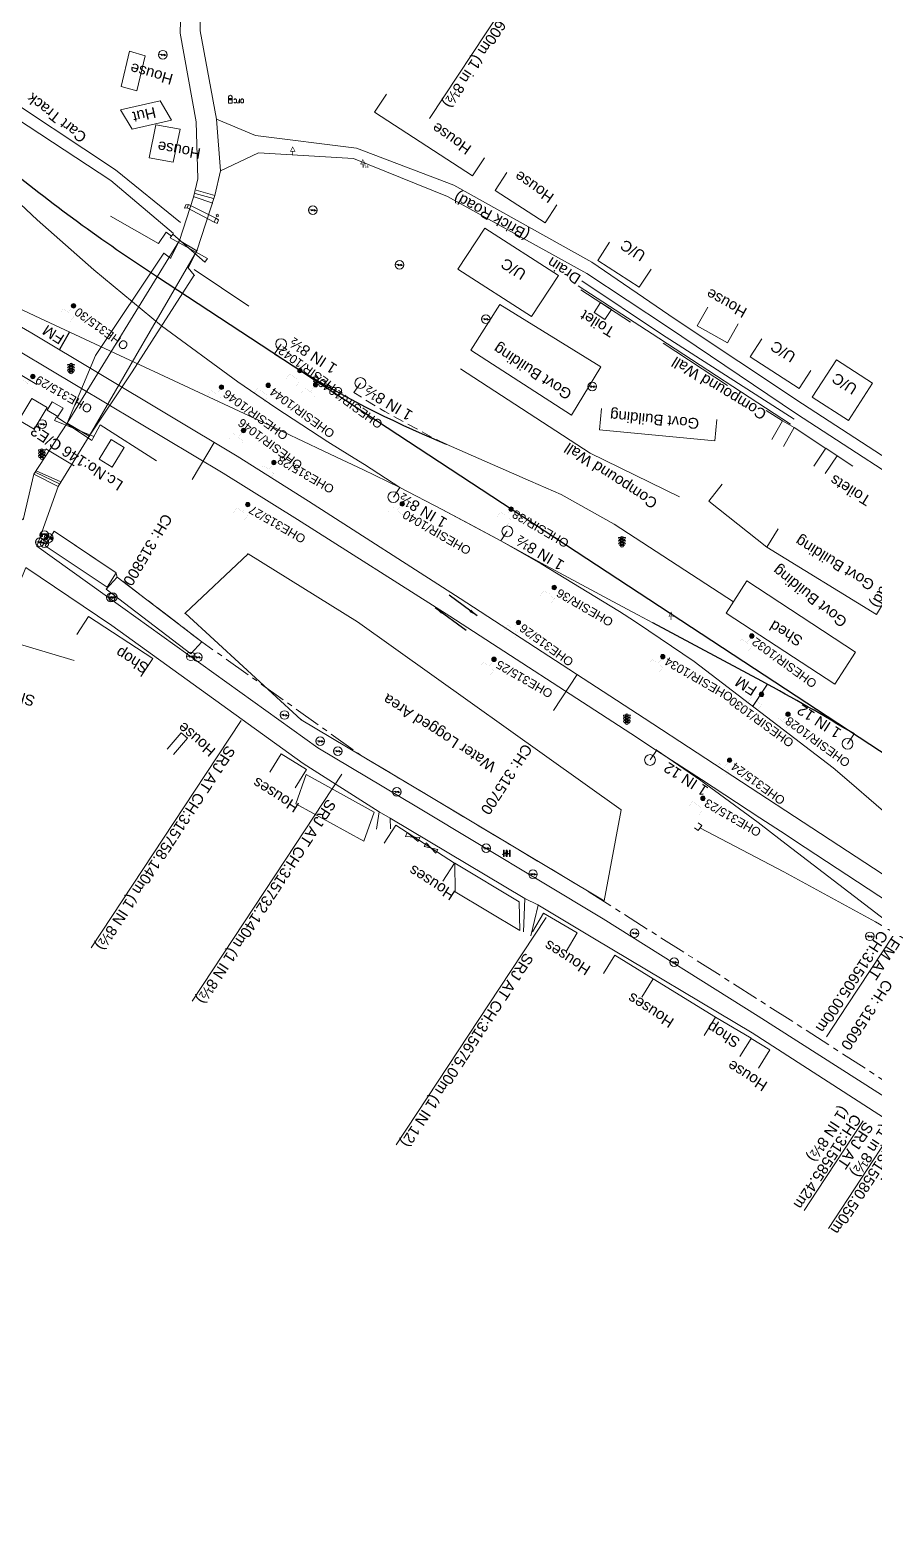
# Model space of a CAD drawing. Header units: metres. Extents: x 628572 to 633121, y 3388024 to 3391117.
# Drawn here: x 631977.8 to 632173.8, y 3388808.9 to 3389155.5 of the extents above; entities that cross this region are included whole.
import ezdxf
from ezdxf.enums import TextEntityAlignment as Align

# ---------------------------------------------------------------- set-up
doc = ezdxf.new("R2010")
doc.units = ezdxf.units.M
doc.header["$MEASUREMENT"] = 0
doc.linetypes.add('CENTER', pattern=[2, 1.25, -0.25, 0.25, -0.25])
doc.linetypes.add('DASHED', pattern=[0.75, 0.5, -0.25])
for name, color, linetype, lineweight in [('Arch', 7, 'Continuous', 0), ('BUILDING_UNDER_CONS', 251, 'Continuous', 0), ('Cart Track', 34, 'Continuous', 0), ('Commercial Building Pucca', 251, 'Continuous', 0), ('Compound Wall', 251, 'Continuous', 0), ('COMPOUND_WALL', 8, 'Continuous', 0), ('DRAIN_TOP', 5, 'Continuous', 0), ('Electric Pole', 251, 'Continuous', 0), ('Exg track', 7, 'Continuous', 0), ('Existing Chainage', 7, 'Continuous', 0), ('Existing IR Track', 143, 'Continuous', 0), ('Existing Railway Boundary', 7, 'CENTER', 0), ('flow direction', 7, 'Continuous', 0), ('Gate', 251, 'Continuous', 0), ('Govt buliding', 251, 'Continuous', 0), ('Grill', 251, 'Continuous', 0), ('Hut', 251, 'Continuous', 0), ('Ofc Pillar', 7, 'Continuous', 0), ('OHE MAST', 8, 'Continuous', 0), ('Pavers', 7, 'Continuous', 0), ('Religious_Place', 251, 'Continuous', 0), ('Residential Building Pucca', 251, 'Continuous', 0), ('Residential Building Semipucca', 251, 'Continuous', 0), ('RESIDENTIAL_BL_PUC', 251, 'Continuous', 0), ('RESIDENTIAL_BL_SEMI', 251, 'Continuous', 0), ('SH.NOS', 8, 'Continuous', 0), ('Shed', 251, 'Continuous', 0), ('Sign Board', 251, 'Continuous', 0), ('SIGN_BOARD', 251, 'Continuous', 0), ("SIRHIND STN SRJ's", 251, 'Continuous', 0), ('Subroad Edge', 34, 'Continuous', 0), ('Telephone_Pole', 8, 'Continuous', 0), ('Text', 251, 'Continuous', 0), ('Transformer', 251, 'Continuous', 0), ('Water Logged Area', 5, 'Continuous', 0)]:
    doc.layers.add(name, color=color, linetype=linetype, lineweight=lineweight)
doc.layers.add('IR PROPOSALS', color=190, linetype='Continuous')
doc.styles.add('CUT-FILL', font='cut-fill.shx', dxfattribs={"height": 2})
doc.styles.add('notes', font='romans.shx', dxfattribs={"height": 2})
doc.styles.get("Standard").update_dxf_attribs({"font": 'arial.ttf'})
doc.styles.add('Style-Arial', font='arial.ttf')
doc.styles.add('Text', font='arial.ttf', dxfattribs={"height": 2})
doc.dimstyles.new('ISO-25', dxfattribs={"dimtxt": 2.5, "dimasz": 2.5, "dimexe": 1.25, "dimexo": 0.625, "dimtad": 1, "dimtxsty": 'Standard', "dimcen": 2.5, "dimadec": 0, "dimazin": 0, "dimtfac": 1, "dimtmove": 0, "dimatfit": 3, "dimfxl": 1, "dimarcsym": 0})

# ---------------------------------------------------------------- blocks, each defined once
blk = doc.blocks.new('GT')
at = {"layer": 'Gate'}
for p, q in [((-0.5, -0.5), (-0.5, 0.5)), ((-0.5, 0.5), (0.5, -0.5)), ((0.5, 0.5), (0.5, -0.5))]:
    blk.add_line(p, q, dxfattribs=at)
at = {"layer": 'Gate', "flags": 128}
blk.add_lwpolyline([(0.5, 0.5), (-0.5, -0.5)], dxfattribs=at)
blk = doc.blocks.new('TSB')
at = {"const_width": 0.132, "flags": 128}
blk.add_lwpolyline([(-0.51, 0.84), (0.54, 0.84), (0, 1.85), (-0.51, 0.84)], close=True, dxfattribs=at)
at = {"const_width": 0.142, "flags": 128}
blk.add_lwpolyline([(0, 0.84), (0, 0)], dxfattribs=at)
blk = doc.blocks.new('TSB15')
at = {"layer": 'SH.NOS', "const_width": 0.132, "flags": 128}
blk.add_lwpolyline([(-0.46, 0.79), (0.59, 0.79), (0.05, 1.8), (-0.46, 0.79)], close=True, dxfattribs=at)
at = {"layer": 'SH.NOS', "const_width": 0.142, "flags": 128}
blk.add_lwpolyline([(0.05, 0.79), (0.05, -0.05)], dxfattribs=at)
at = {"layer": 'SH.NOS', "insert": (-0.11, 0.93), "char_height": 0.2, "attachment_point": 7, "line_spacing_factor": 0.6, "style": 'CUT-FILL'}
blk.add_mtext('15', dxfattribs=at)
blk = doc.blocks.new('TRF')
blk.add_hatch(color=256).paths.add_polyline_path([(-0.18, -0.39), (0.02, 0.04), (-0.98, -0.29), (0.38, 0.42), (0.22, -0.04), (0.98, 0.09)])
for p, q in [((-0.69, 0.72), (-0.69, -0.72)), ((-0.52, 0.72), (-0.69, 0.72)), ((-0.52, -0.72), (-0.52, 0.72)), ((0, 0.72), (0, -0.72)), ((0.17, 0.72), (0, 0.72)), ((0.17, -0.72), (0.17, 0.72)), ((0.7, 0.72), (0.7, -0.72)), ((0.87, 0.72), (0.7, 0.72)), ((0.87, -0.72), (0.87, 0.72)), ((-0.69, -0.72), (-0.52, -0.72)), ((0, -0.72), (0.17, -0.72)), ((0.7, -0.72), (0.87, -0.72))]:
    blk.add_line(p, q)
at = {"flags": 128}
blk.add_lwpolyline([(0.22, -0.04), (0.38, 0.42), (-0.98, -0.29), (0.02, 0.04), (-0.18, -0.39), (0.98, 0.09), (0.22, -0.04)], close=True, dxfattribs=at)
blk = doc.blocks.new('TP')
at = {"layer": 'Telephone_Pole'}
blk.add_hatch(color=8, dxfattribs=at).paths.add_polyline_path([(0.49, 0.08, -0.516403), (0.5, 0.04, 0.157799), (0.42, -0.19, 0.257253), (0.43, -0.21), (0.7, -0.4, 0.297943), (0.73, -0.4, 0.213635), (0.94, -0.09, 0.292624), (0.86, 0.1, 0.314672), (-0.86, 0.1, 0.297888), (-0.94, -0.1, 0.205841), (-0.73, -0.4, 0.297943), (-0.7, -0.4), (-0.43, -0.21, 0.257253), (-0.42, -0.19, 0.155164), (-0.5, 0.04, -0.510878), (-0.49, 0.08, -0.167449)])
at = {"layer": 'Telephone_Pole', "color": 8}
for p, q in [((-0.7, -0.4), (-0.43, -0.21)), ((0.7, -0.4), (0.43, -0.21))]:
    blk.add_line(p, q, dxfattribs=at)
blk.add_circle((0, 0), 1.03, dxfattribs=at)
for centre, radius, start, end in [((0.01, -1.13), 1.5, 55.3659, 125.2353), ((-0.48, 0.05), 0.0243, 109.2181, 217.464), ((-0.82, -0.21), 0.402, 2.1844, 37.464), ((0.01, -1.34), 1.5, 71.1943, 109.2181), ((0.82, -0.21), 0.402, 141.9464, 177.8156), ((0.48, 0.06), 0.0243, 321.9464, 71.1943), ((0.75, -0.06), 0.194, 350.1231, 55.3659), ((-0.44, -0.19), 0.0258, 304.4776, 2.1844), ((0.44, -0.19), 0.0258, 177.8156, 235.5224), ((0.72, -0.38), 0.0258, 235.5224, 301.8866), ((0.49, -0.01), 0.462, 301.8866, 350.1231)]:
    blk.add_arc(centre, radius, start, end, dxfattribs=at)
for p in [(-0.44, -0.22), (0.44, -0.22)]:
    blk.add_point(p, dxfattribs=at)
blk = doc.blocks.new('SIG')
for color, points in [(1, [(-0.22, 0.42, 0.180295), (-0.01, 0.33, -0.00255), (0.01, 0.33, -0.00255), (0.02, 0.33, 0.180295), (0.23, 0.42, -0.002654), (0.25, 0.44, 0.184495), (0.33, 0.65, 1.000001), (-0.32, 0.65, 0.184495), (-0.24, 0.44, -0.002654)]), (2, [(0.23, -0.23, -0.002654), (0.25, -0.21, 0.184495), (0.33, 0.01, 1.000001), (-0.32, 0.01, 0.184495), (-0.24, -0.21, -0.002654), (-0.22, -0.23, 0.180295), (-0.01, -0.32, -0.00255), (0.01, -0.32, -0.00255), (0.02, -0.32, 0.180295)]), (3, [(0.23, -0.88, -0.002654), (0.25, -0.86, 0.184495), (0.33, -0.64, 1.000001), (-0.32, -0.64, 0.184495), (-0.24, -0.86, -0.002654), (-0.22, -0.88, 0.395599)])]:
    blk.add_hatch(color=color).paths.add_polyline_path(points)
for p, q in [((-0.31, 0.98), (-0.32, -0.9)), ((0.33, -0.9), (0.32, 0.98))]:
    blk.add_line(p, q)
at = {"flags": 128}
for points in [[(-0.31, 0.98), (-0.81, 0.98, 0.198758), (-0.42, 0.41, 0.003814), (-0.31, 0.39)], [(-0.31, 0.33), (-0.81, 0.33, 0.198758), (-0.42, -0.23, 0.003727), (-0.32, -0.26)], [(0.32, 0.98), (0.82, 0.98, -0.198758), (0.44, 0.41, -0.003814), (0.32, 0.39)], [(0.32, 0.33), (0.82, 0.33, -0.198758), (0.44, -0.23, -0.003727), (0.33, -0.26)], [(-0.32, -0.32), (-0.81, -0.32, 0.198758), (-0.42, -0.88, 0.003639), (-0.32, -0.9)], [(0.33, -0.32), (0.82, -0.32, -0.198758), (0.44, -0.88, -0.003639), (0.33, -0.9)]]:
    blk.add_lwpolyline(points, format="xyb", dxfattribs=at)
for centre, radius, start, end in [((0.01, 0.91), 0.324, 12.4049, 167.5951), ((0.01, 0.81), 0.357, 27.7578, 152.2422), ((0.01, -0.9), 0.324, 181.4572, 358.5428)]:
    blk.add_arc(centre, radius, start, end)
blk = doc.blocks.new('OFC')
at = {"ltscale": 5}
for p, q in [((-0.46, 0), (-0.46, 1.23)), ((-0.46, 0), (0.46, 0)), ((0.46, 0), (0.46, 1.23))]:
    blk.add_line(p, q, dxfattribs=at)
at = {"extrusion": (-1, -8.21066e-11, 0), "elevation": 0.34, "flags": 128}
blk.add_lwpolyline([(-1.13, 1.23), (-1.13, 0), (-0.77, 0), (-0.77, 1.23), (-1.13, 1.23)], close=True, dxfattribs=at)
at = {"extrusion": (-2.00765e-10, 1, 0), "elevation": 1.13, "flags": 128}
blk.add_lwpolyline([(-0.38, 1.23), (-0.38, 0), (0.34, 0), (0.34, 1.23), (-0.38, 1.23)], close=True, dxfattribs=at)
at = {"flags": 128}
blk.add_lwpolyline([(0.38, 1.13), (0.38, 0.77), (-0.34, 0.77), (-0.34, 1.13), (0.38, 1.13)], close=True, dxfattribs=at)
at = {"elevation": 1.23, "flags": 128}
blk.add_lwpolyline([(0.38, 0.77), (0.38, 1.13), (-0.34, 1.13), (-0.34, 0.77), (0.38, 0.77)], close=True, dxfattribs=at)
at = {"extrusion": (-8.0306e-11, -1, 0), "elevation": -0.77, "flags": 128}
blk.add_lwpolyline([(-0.34, 1.23), (-0.34, 0), (0.38, 0), (0.38, 1.23), (-0.34, 1.23)], close=True, dxfattribs=at)
at = {"extrusion": (1, -3.28427e-10, 0), "elevation": 0.38, "flags": 128}
blk.add_lwpolyline([(0.77, 1.23), (0.77, 0), (1.13, 0), (1.13, 1.23), (0.77, 1.23)], close=True, dxfattribs=at)
at = {"ltscale": 5}
blk.add_arc((0, 1.36), 0.48, 343.8979, 196.1021, dxfattribs=at)
at = {"ltscale": 5, "style": 'notes'}
blk.add_text('OFC', height=0.246, rotation=0, dxfattribs=at).set_placement((-0.33, 0.84))
at = {"style": 'notes'}
blk.add_text('OFC', height=0.937, rotation=180, dxfattribs=at).set_placement((3.18, 0.99, -359.18))
blk = doc.blocks.new('EP')
blk.add_hatch(color=8).paths.add_polyline_path([(0.31, -0.24), (0.31, 0), (-0.31, -0.19), (-0.31, 0.07), (-0.93, -0.01), (-0.21, 0.16), (-0.21, -0.05), (0.43, 0.15), (0.41, -0.1), (0.94, -0.01)])
at = {"color": 8}
for p, q in [((-0.93, -0.01), (-0.21, 0.16)), ((-0.31, 0.07), (-0.93, -0.01)), ((-0.31, -0.19), (-0.31, 0.07)), ((0.31, 0), (-0.31, -0.19)), ((-0.21, 0.16), (-0.21, -0.05)), ((-0.21, -0.05), (0.43, 0.15)), ((0.31, -0.24), (0.31, 0)), ((0.43, 0.15), (0.41, -0.1)), ((0.94, -0.01), (0.31, -0.24)), ((0.41, -0.1), (0.94, -0.01))]:
    blk.add_line(p, q, dxfattribs=at)
blk.add_circle((0, 0), 1, dxfattribs=at)
blk = doc.blocks.new('OHE MAST')
h = blk.add_hatch(color=256)
edge = h.paths.add_edge_path()
edge.add_arc((0, 0), 0.514, 0, 360)
at = {"const_width": 0.01, "flags": 128}
for points in [[(1.5, 3.5), (1.5, 2), (-1.5, 2), (-1.5, 3.5)], [(0, 2), (0, 0)]]:
    blk.add_lwpolyline(points, dxfattribs=at)
blk.add_circle((0, 0), 0.514)

msp = doc.modelspace()

# ---------------------------------------------------------------- linework, layer by layer
at = {"layer": 'Arch', "flags": 128}
for points in [[(632014.25, 3389114.17), (632013.64, 3389114.08), (632013.95, 3389114.85), (632014.57, 3389114.95), (632014.25, 3389114.17)], [(632021.22, 3389110.54), (632020.57, 3389110.87), (632020.91, 3389111.74), (632021.56, 3389111.4), (632021.22, 3389110.54)], [(632021.42, 3389112.69), (632021.59, 3389112.23), (632021.2, 3389112.06), (632021.03, 3389112.51), (632021.42, 3389112.69)]]:
    msp.add_lwpolyline(points, close=True, dxfattribs=at)
for points in [[(632020.57, 3389110.87), (632014.25, 3389114.17)], [(632014.57, 3389114.95), (632020.91, 3389111.74)], [(631981.43, 3389058.18), (631988.01, 3389054.25)]]:
    msp.add_lwpolyline(points, dxfattribs=at)
at = {"layer": 'BUILDING_UNDER_CONS', "linetype": 'Continuous', "flags": 128}
for points in [[(632100.45, 3389098.45), (632083.38, 3389109.45), (632077.11, 3389099.95), (632094.18, 3389088.95), (632100.45, 3389098.45)], [(632173.38, 3389073.48), (632167.79, 3389064.8), (632159.41, 3389070.17), (632165.01, 3389078.86), (632173.38, 3389073.48)]]:
    msp.add_lwpolyline(points, close=True, dxfattribs=at)
for points in [[(632121.96, 3389099.94), (632119.24, 3389095.74), (632109.62, 3389101.96), (632112.34, 3389106.16)], [(632159.1, 3389076.37), (632156.37, 3389072.18), (632144.99, 3389079.57), (632147.71, 3389083.76)]]:
    msp.add_lwpolyline(points, dxfattribs=at)
at = {"layer": 'Cart Track', "flags": 128}
for points in [[(631968.36, 3389142.34), (631997.61, 3389122.96), (632012.7, 3389110.78)], [(632011.13, 3389108.2), (631996.59, 3389120.51), (631966.47, 3389140.27)]]:
    msp.add_lwpolyline(points, dxfattribs=at)
at = {"layer": 'Commercial Building Pucca', "flags": 128}
for points in [[(631988.65, 3389015.09), (631991.4, 3389019.27), (632006.3, 3389009.46), (632003.55, 3389005.28)], [(632119.86, 3388930.82), (632122.47, 3388935.08), (632136.94, 3388926.21), (632134.32, 3388921.94)]]:
    msp.add_lwpolyline(points, dxfattribs=at)
at = {"layer": 'Compound Wall', "flags": 128}
for points in [[(632128.55, 3389047.04), (632107.8, 3389057.21), (632077.7, 3389076.8)], [(631971.7, 3389013.87), (631988.01, 3389009.04)], [(632136.94, 3388926.21), (632145.18, 3388921.34)]]:
    msp.add_lwpolyline(points, dxfattribs=at)
at = {"layer": 'COMPOUND_WALL', "linetype": 'Continuous', "flags": 128}
for points in [[(632105.65, 3389095.11), (632117.23, 3389087.64)], [(632124.77, 3389082.74), (632139.7, 3389072.94)], [(632148.67, 3389067.09), (632152.46, 3389064.67)], [(632155.21, 3389063.12), (632162.54, 3389058.26)], [(632165.16, 3389056.58), (632168.85, 3389054.14)]]:
    msp.add_lwpolyline(points, dxfattribs=at)
at = {"layer": 'DRAIN_TOP', "linetype": 'Continuous', "flags": 128}
for points in [[(632105.93, 3389097.22), (632124.38, 3389084.85), (632155.22, 3389065.12)], [(632105.05, 3389096.03), (632123.75, 3389083.86), (632154.34, 3389063.92)]]:
    msp.add_lwpolyline(points, dxfattribs=at)
at = {"layer": 'Exg track', "const_width": 0.3, "flags": 128}
msp.add_lwpolyline([(631986.96, 3389085.32), (631984.62, 3389081.2)], dxfattribs=at)
at = {"layer": 'Existing Chainage', "color": 7, "linetype": 'Continuous', "lineweight": 13, "flags": 128}
for points in [[(632015.41, 3389051.08), (632020.56, 3389059.66)], [(632099.32, 3388997.38), (632104.78, 3389005.76)]]:
    msp.add_lwpolyline(points, dxfattribs=at)
at = {"layer": 'Existing IR Track', "flags": 128}
for points in [[(632063.68, 3389049.23), (632055.45, 3389054.54), (632052.02, 3389056.65), (632046.97, 3389059.84), (632034.86, 3389067.72), (632026.07, 3389073.73), (632008.35, 3389086.79), (631992.61, 3389099.75), (631979.48, 3389111.41), (631969.11, 3389121.05), (631950.35, 3389138.67), (631945.4, 3389143.29), (631940.56, 3389147.94), (631929.83, 3389158.02), (631918.91, 3389168.18), (631907.89, 3389178.55), (631893.92, 3389192.53)], [(632415.67, 3388802.03), (632398.76, 3388813.13), (632381.75, 3388824.31), (632365.24, 3388835.14), (632348.54, 3388846.1), (632333.19, 3388856.17), (632318.21, 3388865.98), (632301.54, 3388876.92), (632285.38, 3388887.52), (632269.38, 3388898.03), (632253.59, 3388908.4), (632236.39, 3388919.67), (632219.08, 3388931.01), (632204.42, 3388940.53), (632200.5, 3388943.15), (632179.86, 3388956.65), (632157.3, 3388971.47), (632120.36, 3388995.6), (632077.64, 3389023.44), (632042.44, 3389046.05), (632025.91, 3389056.45), (631978.21, 3389085.04), (631958.87, 3389096.19)], [(632208.56, 3388946.56), (632204.59, 3388949.8), (632190.31, 3388961.69), (632186.92, 3388964.58), (632185.15, 3388966.1), (632174.26, 3388975.5), (632167.95, 3388980.94), (632164.23, 3388984.08), (632131.96, 3389008.77), (632121.42, 3389015.93), (632118.09, 3389018.13), (632114.64, 3389020.38), (632096.48, 3389031.47), (632087.07, 3389036.79), (632080.93, 3389040.13), (632073.5, 3389044.12), (632063.68, 3389049.23), (632055.08, 3389053.36), (632050.24, 3389055.64), (632045.83, 3389057.7), (632032.14, 3389064.23), (631980.08, 3389088.54), (631959.7, 3389098.05)], [(632177.34, 3388952.72), (632155.26, 3388967.25), (632153.3, 3388968.52), (632147.24, 3388972.47), (632133.71, 3388981.37), (632123.26, 3388988.16), (632117.26, 3388992.1), (632075.28, 3389019.35), (632039.86, 3389041.81), (632022.64, 3389052.54), (631975.51, 3389080.76)], [(632141.13, 3389022.69), (632113.42, 3389040.71), (632101.1, 3389047.55), (632093.97, 3389050.66), (632074.38, 3389059.26)], [(632122.37, 3389017.74), (632118.87, 3389019.66), (632115.27, 3389021.58), (632096.57, 3389031.65), (632087.06, 3389036.8), (632073.5, 3389044.11)], [(632199.79, 3388932.25), (632195.49, 3388935.15), (632187.85, 3388940.45), (632179.52, 3388946.42), (632175.17, 3388949.65), (632152.31, 3388967.13), (632146.81, 3388971.39), (632133.49, 3388981.17), (632123.15, 3388988.26), (632123.05, 3388988.33)], [(632195.49, 3388935.15), (632187.66, 3388940.18), (632178.74, 3388945.6), (632174.06, 3388948.33), (632152.79, 3388959.93), (632133.31, 3388970.14)]]:
    msp.add_lwpolyline(points, dxfattribs=at)
at = {"layer": 'Existing IR Track', "color": 88, "linetype": 'DASHED', "ltscale": 5, "flags": 128}
msp.add_lwpolyline([(632074.38, 3389059.26), (632071.13, 3389060.88), (632060.16, 3389066.88), (632059.22, 3389067.42), (632052.96, 3389071.24)], dxfattribs=at)
at = {"layer": 'Existing IR Track'}
msp.add_lwpolyline([(632132.04, 3388970.19), (632132.88, 3388969.56), (632133.74, 3388970.72), (632132.9, 3388971.35)], dxfattribs=at)
at = {"layer": 'Existing Railway Boundary', "ltscale": 5, "flags": 128}
msp.add_lwpolyline([(631983.38, 3389039.03), (631997.78, 3389029.42), (631998.05, 3389028.42), (632017.69, 3389013.38), (632054.76, 3388986.91), (632106.63, 3388955.86), (632154.95, 3388925.1), (632230.87, 3388876), (632261.28, 3388857.07), (632290.54, 3388840.27), (632385.66, 3388776.64), (632400.57, 3388766.54), (632397.54, 3388762.12), (632395.54, 3388759.11), (632389.3, 3388750.37), (632386.71, 3388746.97), (632380.08, 3388739.4), (632361.83, 3388715.06), (632365.14, 3388712.58), (632373.83, 3388706.87), (632388.43, 3388697.28), (632403.56, 3388687.34), (632418.79, 3388677.34), (632434.5, 3388667.03), (632450.25, 3388656.7), (632466.79, 3388645.86), (632483.32, 3388635.01), (632501.76, 3388622.91), (632520.25, 3388610.78), (632536.82, 3388599.92), (632553.36, 3388589.08), (632565.85, 3388580.89), (632578.47, 3388572.6), (632596.92, 3388560.53), (632615.49, 3388548.37), (632635.6, 3388535.3), (632652.84, 3388524), (632669.99, 3388512.74), (632686.41, 3388501.99), (632696.81, 3388495.16), (632732.87, 3388550.06), (632815.55, 3388494.31), (632865.83, 3388462.67), (632954.79, 3388408.18), (633025.15, 3388369.9), (633056.73, 3388353.89), (633065.14, 3388349.01), (633088.59, 3388329), (633094.78, 3388323.6)], dxfattribs=at)
at = {"layer": 'Govt buliding', "flags": 128}
for points in [[(632086.89, 3389091.73), (632110.29, 3389077.21), (632103.49, 3389065.98), (632080.15, 3389081.08), (632086.89, 3389091.73)], [(632137.26, 3389065.04), (632136.79, 3389060.06), (632109.97, 3389062.6), (632110.44, 3389067.58)], [(632151.51, 3389039.62), (632148.88, 3389035.37), (632135.39, 3389046.04), (632138.49, 3389049.96)], [(632176.9, 3389023.94), (632174.28, 3389019.68), (632148.88, 3389035.37), (632151.51, 3389039.62)]]:
    msp.add_lwpolyline(points, dxfattribs=at)
for points in [[(631978.77, 3389062.74), (631981.74, 3389067.79), (631978.21, 3389069.91), (631975.22, 3389064.83), (631978.77, 3389062.74)], [(631984.29, 3389065.68), (631985.46, 3389067.61), (631982.96, 3389069.1), (631981.79, 3389067.17), (631984.29, 3389065.68)], [(631993.82, 3389055.81), (631996.6, 3389060.38), (631999.63, 3389058.54), (631996.85, 3389053.97), (631993.82, 3389055.81)]]:
    msp.add_lwpolyline(points, close=True, dxfattribs=at)
at = {"layer": 'Grill', "flags": 128}
for points in [[(632010.63, 3389107.59), (632009.4, 3389108.48), (632007.59, 3389105.88), (631996.48, 3389112.24)], [(632015.87, 3389099.83), (632028.62, 3389091.3)], [(631979.41, 3389073.12), (631966.07, 3389081.09)], [(632007.16, 3389055.4), (631994.09, 3389063.77), (631992.39, 3389060.58)]]:
    msp.add_lwpolyline(points, dxfattribs=at)
at = {"layer": 'Hut', "flags": 128}
msp.add_lwpolyline([(631998.82, 3389136.92), (632007.99, 3389139.02), (632010.67, 3389134.53), (632001.5, 3389132.42), (631998.82, 3389136.92)], close=True, dxfattribs=at)
at = {"layer": 'IR PROPOSALS', "linetype": 'Continuous', "lineweight": 0}
for p, q in [((632034.59, 3389080.26), (632036.08, 3389082.53)), ((632169.09, 3388991.96), (632167.6, 3388989.69))]:
    msp.add_line(p, q, dxfattribs=at)
at = {"layer": 'IR PROPOSALS', "lineweight": 13, "flags": 128}
for points in [[(632070.56, 3389134.91), (632103.49, 3389184.87)], [(632163.15, 3388877.13), (632178.2, 3388899.98)]]:
    msp.add_lwpolyline(points, dxfattribs=at)
at = {"layer": 'IR PROPOSALS'}
for points in [[(631941.15, 3389148.97), (631971.12, 3389124.63, 0.025306), (632007.16, 3389098.27), (632233.48, 3388949.68)], [(632034.59, 3389080.26), (632034.59, 3389080.26, 0.041956), (632068.8, 3389061.7), (632074.38, 3389059.26)], [(632169.09, 3388991.96, 0.013964), (632147.69, 3389004.19), (632122.37, 3389017.74)]]:
    msp.add_lwpolyline(points, format="xyb", dxfattribs=at)
at = {"layer": 'IR PROPOSALS', "const_width": 0.3, "flags": 128}
msp.add_lwpolyline([(632148.92, 3389003.44), (632145.57, 3388998.35)], dxfattribs=at)
at = {"layer": 'IR PROPOSALS', "linetype": 'Continuous', "lineweight": 0}
for centre in [(632036.08, 3389082.53), (632167.6, 3388989.69)]:
    msp.add_circle(centre, 1.25, dxfattribs=at)
at = {"layer": 'Pavers', "flags": 128}
msp.add_lwpolyline([(631991.56, 3389061.13), (631986.44, 3389064.14), (631993.03, 3389079.9), (632008.84, 3389103.64), (632010.44, 3389102.5), (632012.49, 3389106.55), (632016.53, 3389104.22), (632014.52, 3389100.2), (632015.92, 3389098.52), (632001.52, 3389076.1), (631991.56, 3389061.13)], close=True, dxfattribs=at)
at = {"layer": 'Pavers'}
for p in [(632012.49, 3389106.54), (632008.84, 3389103.64), (632016.53, 3389104.22), (632010.44, 3389102.5), (632014.52, 3389100.2), (632015.92, 3389098.52), (631993.03, 3389079.9), (632001.52, 3389076.1), (631986.44, 3389064.14), (631991.55, 3389061.13)]:
    msp.add_point(p, dxfattribs=at)
at = {"layer": 'Religious_Place', "flags": 128}
for points in [[(631995.72, 3389026.03), (631981.32, 3389035.64), (631983.38, 3389039.03), (631997.78, 3389029.42), (631995.72, 3389026.03)], [(632017.69, 3389013.38), (632015.14, 3389010.56), (631995.49, 3389025.6), (631998.05, 3389028.42), (632017.69, 3389013.38)]]:
    msp.add_lwpolyline(points, close=True, dxfattribs=at)
at = {"layer": 'Residential Building Pucca', "flags": 128}
for points in [[(632004.51, 3389149.47), (632002.6, 3389141.36), (631998.94, 3389142.38), (632000.87, 3389150.54), (632004.51, 3389149.47)], [(632041.92, 3388982.51), (632057.69, 3388973.81), (632055.26, 3388967.03), (632039.49, 3388975.74), (632041.92, 3388982.51)], [(632076.41, 3388961.93), (632091.38, 3388952.97), (632091.53, 3388946.29), (632076.52, 3388955.27), (632076.41, 3388961.93)]]:
    msp.add_lwpolyline(points, close=True, dxfattribs=at)
for points in [[(632009.65, 3388988.43), (632012.89, 3388992.24), (632014.32, 3388991.02), (632011.08, 3388987.22)], [(632033.48, 3388983.1), (632036.11, 3388987.35), (632042, 3388983.7), (632039.37, 3388979.45)], [(632060.02, 3388966.57), (632062.73, 3388970.77), (632076.32, 3388961.99), (632073.61, 3388957.79)], [(632094.47, 3388946.02), (632096.99, 3388950.34), (632104.8, 3388945.79), (632102.28, 3388941.47)], [(632110.95, 3388936.32), (632113.58, 3388940.57), (632122.47, 3388935.08), (632119.85, 3388930.82)], [(632142.58, 3388917.01), (632145.24, 3388921.25), (632149.53, 3388918.57), (632146.88, 3388914.33)]]:
    msp.add_lwpolyline(points, dxfattribs=at)
at = {"layer": 'Residential Building Semipucca', "flags": 128}
msp.add_lwpolyline([(632007, 3389133.47), (632012.63, 3389132.46), (632011.06, 3389124.75), (632005.43, 3389125.76), (632007, 3389133.47)], close=True, dxfattribs=at)
at = {"layer": 'RESIDENTIAL_BL_PUC', "linetype": 'Continuous', "flags": 128}
for points in [[(632083.28, 3389125.81), (632080.55, 3389121.62), (632057.8, 3389136.38), (632060.52, 3389140.58)], [(632100.08, 3389114.87), (632097.35, 3389110.68), (632085.79, 3389118.2), (632088.51, 3389122.39)], [(632142.17, 3389087.21), (632139.73, 3389082.84), (632132.71, 3389086.75), (632135.14, 3389091.12)]]:
    msp.add_lwpolyline(points, dxfattribs=at)
msp.add_lwpolyline([(632108.75, 3389089.88), (632110.26, 3389092.17), (632112.77, 3389090.53), (632111.26, 3389088.25), (632108.75, 3389089.88)], close=True, dxfattribs=at)
at = {"layer": 'RESIDENTIAL_BL_SEMI', "linetype": 'Continuous', "flags": 128}
for points in [[(632149.99, 3389060.33), (632152.46, 3389064.68), (632155.21, 3389063.12), (632152.74, 3389058.77)], [(632159.76, 3389054.18), (632162.53, 3389058.34), (632165.15, 3389056.59), (632162.38, 3389052.43)]]:
    msp.add_lwpolyline(points, dxfattribs=at)
at = {"layer": 'Shed', "flags": 128}
msp.add_lwpolyline([(632169.41, 3389010.97), (632164.61, 3389003.5), (632139.42, 3389020.03), (632144.22, 3389027.5), (632169.41, 3389010.97)], close=True, dxfattribs=at)
at = {"layer": "SIRHIND STN SRJ's", "color": 88}
msp.add_line((632052.96, 3389071.24), (632054.49, 3389073.48), dxfattribs=at)
at = {"layer": "SIRHIND STN SRJ's", "color": 7}
for p, q in [((632063.68, 3389049.23), (632062.15, 3389046.99)), ((632087.07, 3389036.79), (632088.6, 3389039.03)), ((632123.26, 3388988.16), (632121.73, 3388985.92))]:
    msp.add_line(p, q, dxfattribs=at)
at = {"layer": "SIRHIND STN SRJ's", "lineweight": 13, "flags": 128}
for points in [[(632026.8, 3388995.06), (632016, 3388978.68), (631992.02, 3388942.31)], [(632050.19, 3388982.63), (632039.39, 3388966.25), (632015.41, 3388929.87)], [(632097.61, 3388949.32), (632086.81, 3388932.94), (632062.83, 3388896.56)], [(632178.24, 3388945.21), (632167.44, 3388928.83), (632162.7, 3388921.64)], [(632171.22, 3388902.11), (632160.42, 3388885.73), (632157.49, 3388881.28)]]:
    msp.add_lwpolyline(points, dxfattribs=at)
at = {"layer": "SIRHIND STN SRJ's", "color": 88}
msp.add_circle((632054.49, 3389073.48), 1.25, dxfattribs=at)
at = {"layer": "SIRHIND STN SRJ's", "color": 7}
for centre in [(632062.15, 3389046.99), (632088.6, 3389039.03), (632121.73, 3388985.92)]:
    msp.add_circle(centre, 1.25, dxfattribs=at)
at = {"layer": 'Subroad Edge', "flags": 128}
for points in [[(631986.44, 3389064.15), (632012.49, 3389106.55), (632015.75, 3389116.63), (632016.76, 3389120.89), (632016.33, 3389134.17), (632012.65, 3389154.73), (632013.16, 3389174.54), (632019.11, 3389219.23), (632021.02, 3389231.54), (632022.66, 3389247.79), (632022.76, 3389249.34), (632022.85, 3389258.36), (632021.83, 3389278.86), (632022.77, 3389294.79)], [(631991.56, 3389061.13), (632016.5, 3389104.18), (632020.67, 3389117.02), (632022.01, 3389122.78), (632021.08, 3389134.73), (632017.28, 3389155.27), (632017.44, 3389173.97), (632023.65, 3389218.16), (632025.85, 3389231.3), (632027.23, 3389247.22), (632026.83, 3389249.72), (632027.42, 3389258.8), (632026.73, 3389278.61), (632026.6, 3389294.12)], [(632261.55, 3389003.27), (632249.71, 3389009.52), (632218.64, 3389028.52), (632192.27, 3389045.82), (632157.13, 3389068.65), (632127.54, 3389088.34), (632108.2, 3389101.56), (632076.18, 3389119.46), (632053.62, 3389128.04), (632030.11, 3389131), (632021.08, 3389134.73)], [(631823.32, 3389134.12), (631867.29, 3389109.5), (631905.09, 3389088.39), (631946.26, 3389062.21), (631976.22, 3389041.69), (631978.7, 3389052.29), (631986.44, 3389064.14)], [(632022.01, 3389122.78), (632030.82, 3389126.92), (632052.91, 3389125.6), (632074.71, 3389116.79), (632107.03, 3389098.92), (632125.78, 3389086.56), (632155.73, 3389066.3), (632189.58, 3389044.33), (632190.8, 3389043.64), (632216.69, 3389026.21), (632248.33, 3389006.94), (632264.03, 3388998.87)], [(632020.4, 3389116.35), (632016.14, 3389117.5)], [(632016.37, 3389118.28), (632020.68, 3389117.02)], [(632015.91, 3389116.71), (632020.24, 3389115.27)], [(631991.55, 3389061.13), (631984.35, 3389049.42), (631979.37, 3389035.56)], [(631978.69, 3389052.28), (631984.36, 3389049.42)], [(631984.61, 3389050.04), (631979.11, 3389052.66)], [(631979.34, 3389053.03), (631984.77, 3389050.59)], [(632203.26, 3388890.38), (632146.85, 3388926.38), (632110.89, 3388949.01), (632067.61, 3388975.04), (632044.59, 3388988.72), (631999.35, 3389021.25), (631979.37, 3389035.56)], [(632200.81, 3388886.85), (632145.47, 3388922.52), (632108.83, 3388944.4), (632095.66, 3388952.28), (632092.64, 3388953.72), (632061.42, 3388972.37), (632058.89, 3388973.85), (632041.18, 3388985.14), (631996.81, 3389017.13), (631976.82, 3389030.65), (631966.13, 3389004.39), (631952.53, 3388963.51), (631938.56, 3388921.53), (631920.69, 3388867.33), (631907.94, 3388829.49)], [(632058.23, 3388969.86), (632058.88, 3388973.85)], [(632061.47, 3388969.95), (632061.42, 3388972.37)], [(632092.35, 3388946.03), (632092.64, 3388953.72)], [(632094.09, 3388945.05), (632095.74, 3388952.22)]]:
    msp.add_lwpolyline(points, dxfattribs=at)
at = {"layer": 'Water Logged Area', "flags": 128}
msp.add_lwpolyline([(632111.05, 3388953.21), (632069.44, 3388978.14), (632040.76, 3388995.27), (632013.78, 3389020.01), (632028.45, 3389033.83), (632053.83, 3389018), (632115, 3388974.34), (632111.05, 3388953.21)], close=True, dxfattribs=at)
at = {"layer": 'Water Logged Area'}
for p in [(632028.36, 3389033.79), (632013.78, 3389020.01), (632053.83, 3389018), (632040.76, 3388995.27), (632069.44, 3388978.14), (632115, 3388974.34), (632111.05, 3388953.21)]:
    msp.add_point(p, dxfattribs=at)

# ---------------------------------------------------------------- block references
at = {"layer": 'Electric Pole'}
for p in [(632008.63, 3389149.74), (632043.47, 3389113.65), (632063.57, 3389100.91), (632083.6, 3389088.33), (632108.33, 3389072.66), (631980.59, 3389063.95), (631980.1, 3389036.54), (631981.15, 3389036.26), (631996.57, 3389023.65), (631997.01, 3389023.76), (632015.1, 3389009.99), (632016.73, 3389009.77), (632036.89, 3388996.37), (632045.15, 3388990.28), (632049.25, 3388987.98), (632062.94, 3388978.54), (632083.7, 3388965.42), (632094.56, 3388959.42), (632118.13, 3388945.69), (632172.76, 3388944.96), (632127.31, 3388938.95)]:
    msp.add_blockref('EP', p, dxfattribs=at)
at = {"layer": 'Gate'}
for p, xscale, zscale, rotation in [((632014.67, 3389104.8), 9.815965871914571, 3.133044186077588, 324.9999999999999), ((631988.05, 3389062.88), 9.811141269108225, 3.132274136966338, 332.0000000000001), ((632066.65, 3388968.04), 3.172637073491435, 1.781189791541439, 338), ((632070.87, 3388965.49), 3.123206685406962, 1.767259654212409, 329.9999999999999)]:
    msp.add_blockref('GT', p, dxfattribs=dict(at, xscale=xscale, zscale=zscale, rotation=rotation))
at = {"layer": 'Ofc Pillar'}
msp.add_blockref('OFC', (632024.3, 3389138.47), dxfattribs=at)
at = {"layer": 'OHE MAST', "color": 2, "rotation": 143.3908318566117}
for p in [(631987.9, 3389091.41), (631978.45, 3389075), (632040.45, 3389076.38), (632022.23, 3389072.52), (632033.1, 3389072.95), (632044.09, 3389073.09), (632027.35, 3389062.45), (632034.41, 3389055.02), (632028.35, 3389045.24), (632064.22, 3389045.41), (632089.47, 3389044.17), (632099.5, 3389025.98), (632091.18, 3389017.88), (632145.36, 3389014.71), (632085.51, 3389009.3), (632124.68, 3389009.91), (632147.62, 3389001.16), (632153.76, 3388996.54), (632140.21, 3388985.85), (632134.01, 3388977.02)]:
    msp.add_blockref('OHE MAST', p, dxfattribs=at)
at = {"layer": 'Sign Board'}
for name, p in [('TSB', (632038.78, 3389126.44)), ('SIG', (631987.31, 3389076.83)), ('SIG', (631980.55, 3389056.96)), ('SIG', (632115.21, 3389036.58)), ('TSB15', (632126.56, 3389018.45)), ('SIG', (632116.36, 3388995.37))]:
    msp.add_blockref(name, p, dxfattribs=at)
at = {"layer": 'SIGN_BOARD', "linetype": 'Continuous'}
msp.add_blockref('TSB', (632055.07, 3389123.51), dxfattribs=at)
at = {"layer": 'Telephone_Pole'}
for p in [(631981.13, 3389038.12), (631982.13, 3389037.48)]:
    msp.add_blockref('TP', p, dxfattribs=at)
at = {"layer": 'Transformer'}
msp.add_blockref('TRF', (632088.37, 3388964.22), dxfattribs=at)

# ---------------------------------------------------------------- texts
at = {"layer": 'Cart Track', "style": 'Text'}
msp.add_text('Cart Track', height=2.5, rotation=142.0795, dxfattribs=at).set_placement((631991.19, 3389131.03))
at = {"layer": 'Existing Chainage', "color": 7, "lineweight": 0, "char_height": 2.5, "attachment_point": 4, "line_spacing_factor": 0.6, "style": 'Style-Arial'}
for s, insert, rotation in [('CH: 315800', (632009.92, 3389042.72), 239.0618), ('CH: 315700', (632093.51, 3388989.23), 236.909), ('CH: 315600', (632177.17, 3388934.51), 236.8039)]:
    msp.add_mtext(s, dxfattribs=dict(at, insert=insert, rotation=rotation))
at = {"layer": 'IR PROPOSALS', "linetype": 'Continuous', "lineweight": 0}
for s, p in [('1 IN 8½', (632049.32, 3389077.51)), ('FM', (632146.79, 3389002.74)), ('1 IN 12', (632166.38, 3388992.82))]:
    msp.add_text(s, height=2.5, rotation=146.8869, dxfattribs=at).set_placement(p)
at = {"layer": 'IR PROPOSALS', "lineweight": 13, "char_height": 2.5, "width": 58.5981, "attachment_point": 4, "rotation": 236.6069, "style": 'Style-Arial'}
for s, insert, line_spacing_factor in [('\\A1;SRJ AT {\\A0;CH:315799.600m (1 in 8½) }', (632104.55, 3389183.94), 0.648), ('\\A1;\\pxsm0.8;SRJ AT {\\A0;\\PCH:315580.550m\\P(1 in 8½) }', (632179.28, 3388899.19), 0.7)]:
    msp.add_mtext(s, dxfattribs=dict(at, insert=insert, line_spacing_factor=line_spacing_factor))
at = {"layer": 'OHE MAST'}
for s, rotation, p in [('OHE315/30', 144, (631989.07, 3389091.13)), ('OHESIR/1042', 144, (632036.4, 3389082.13)), ('OHESIR/1040A', 144, (632044.05, 3389075.83)), ('OHE315/29', 150, (631979.81, 3389075.33)), ('OHESIR/1046', 144, (632023.58, 3389072.08)), ('OHESIR/1044', 144, (632034.4, 3389072.57)), ('OHESIR/1046', 143.3987, (632027.04, 3389065.4)), ('OHE315/28', 150, (632035.98, 3389056.72)), ('OHE315/27', 150, (632029.37, 3389045.15)), ('OHESIR/1040', 150, (632065.06, 3389044.02)), ('OHESIR/38', 150, (632090.48, 3389044.13)), ('OHESIR/36', 150, (632100.77, 3389025.82)), ('OHE315/26', 144, (632092.38, 3389017.71)), ('OHESIR/1032', 144, (632146.35, 3389014.51)), ('OHESIR/1034', 150, (632125.91, 3389009.93)), ('OHE315/25', 150, (632086.73, 3389009.21)), ('OHESIR/1030', 144, (632141, 3389000.73)), ('OHESIR/1028', 144, (632154.08, 3388996.13)), ('OHE315/24', 144, (632141.51, 3388985.55)), ('OHE315/23', 150, (632135.11, 3388977))]:
    msp.add_text(s, height=2, rotation=rotation, dxfattribs=at).set_placement(p, align=Align.RIGHT)
at = {"layer": "SIRHIND STN SRJ's", "color": 7}
for s, rotation, p in [('FM', 147.4107, (631986, 3389084.41)), ('1 IN 8½', 149, (632074.88, 3389041.77)), ('1 IN 8½', 149, (632102.07, 3389031.92)), ('1 IN 12', 147.1114, (632135.46, 3388979.43))]:
    msp.add_text(s, height=2.5, rotation=rotation, dxfattribs=at).set_placement(p)
at = {"layer": "SIRHIND STN SRJ's", "color": 88}
msp.add_text('1 IN 8½', height=2.5, rotation=149, dxfattribs=at).set_placement((632066.88, 3389066.72))
at = {"layer": "SIRHIND STN SRJ's", "lineweight": 13, "char_height": 2.5, "attachment_point": 6, "rotation": 236.763, "style": 'Style-Arial'}
for s, insert, width, line_spacing_factor in [('\\A1;SRJ AT {\\A0;CH:315758.140m (1 IN 8½) }', (631993.61, 3388942.26), 58.1464, 0.648), ('\\A1;SRJ AT {\\A0;CH:315732.140m (1 IN 8½) }', (632017, 3388929.82), 58.1464, 0.648), ('\\A1;\\pxsm0.8,ql;FM AT \\P{\\A0;CH:315605.000m}', (632155.44, 3388911.32), 40.2291, 0.648), ('\\A1;SRJ AT {\\A0;CH:315675.00m (1 IN 12) }', (632064.43, 3388896.52), 55.5282, 0.648), ('\\A1;\\pxsm0.8,ql;SRJ AT \\P{\\A0;CH:315585.42m\\P(1 IN 8½) }', (632139.16, 3388857), 55.5282, 0.7)]:
    msp.add_mtext(s, dxfattribs=dict(at, insert=insert, width=width, line_spacing_factor=line_spacing_factor))
at = {"layer": 'Subroad Edge', "linetype": 'Continuous'}
msp.add_text('TSB', height=0.5, dxfattribs=at).set_placement((632055.07, 3389123.51))
at = {"layer": 'Subroad Edge', "linetype": 'Continuous', "style": 'Text'}
for s, rotation, p in [('(Brick Road)', 151.0662, (632094.02, 3389108.59)), ('(Cement Road)', 240.2814, (632184.64, 3389042.86))]:
    msp.add_text(s, height=2.5, rotation=rotation, dxfattribs=at).set_placement(p)
at = {"layer": 'Text'}
for s, rotation, p in [('House', 164.3327, (632011.19, 3389145.13)), ('Hut', 192.9284, (632006.69, 3389137.61)), ('House', 145.206, (632080.5, 3389128.39)), ('House', 169.8394, (632017.59, 3389127.91)), ('House', 145.206, (632099.68, 3389117.17)), ('U/C', 147.3606, (632120.95, 3389103.69)), ('U/C', 147.3606, (632093.24, 3389099.39)), ('House', 150.8942, (632144.49, 3389090.66)), ('Toilet', 148.4093, (632113.82, 3389086.09)), ('Govt Building', 147.0794, (632103.84, 3389071.53)), ('U/C', 147.3606, (632155.83, 3389080.2)), ('Compound Wall', 148.8663, (632149.04, 3389066.89)), ('U/C', 147.3606, (632170.1, 3389072.75)), ('Govt Building', 174.6011, (632133.24, 3389065.24)), ('Lc.No:146 C/E3', 147.0794, (631999.64, 3389050.42)), ('Compound Wall', 146.9401, (632123.73, 3389046.19)), ('Toilets', 148.4093, (632173.27, 3389046.92)), ('Govt Building', 148.3008, (632174.11, 3389027.23)), ('Govt Building', 141.6554, (632167.74, 3389018.46)), ('Shop', 148.1141, (632005.62, 3389007.95)), ('Shop', 163.5499, (631979.17, 3389000.69)), ('Water Logged Area', 147.23, (632086.24, 3388985.02)), ('House', 139.5877, (632021.1, 3388988.37)), ('Houses', 147.454, (632040.5, 3388975.66)), ('Houses', 147.454, (632076.75, 3388955.28)), ('Houses', 147.454, (632108.18, 3388937.85)), ('Houses', 147.454, (632127.54, 3388925.63)), ('Shop', 148.1141, (632142.87, 3388920.99)), ('House', 147.454, (632149.23, 3388910.92))]:
    msp.add_text(s, height=2.5, rotation=rotation, dxfattribs=at).set_placement(p)
at = {"layer": 'Text', "style": 'Text'}
msp.add_text('Drain', height=2.5, rotation=146.9476, dxfattribs=at).set_placement((632105.92, 3389098.33))
msp.add_text('Shed', height=2.5, rotation=148.9868, dxfattribs=at).set_placement((632153.31, 3389015.31), align=Align.MIDDLE_CENTER)

# ---------------------------------------------------------------- leaders
at = {"layer": 'flow direction', "lineweight": 0}
for points in [[(632081.62, 3389019.41), (632075.11, 3389024.21)], [(632071.85, 3389021.34), (632079.02, 3389016.05)]]:
    msp.add_leader(points, dimstyle='ISO-25', override={"dimtxt": 0.5, "dimasz": 2, "dimtad": 0}, dxfattribs=at)

doc.saveas('drawing.dxf')
